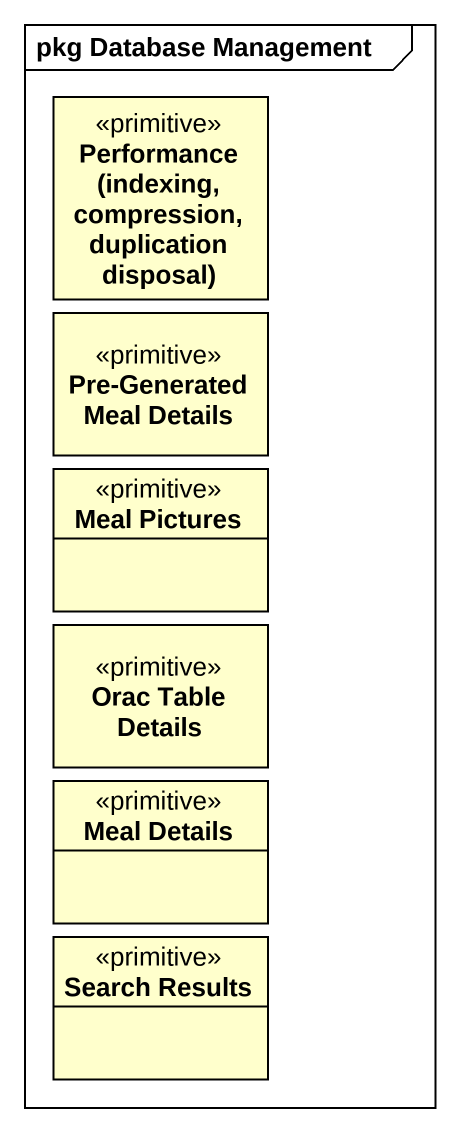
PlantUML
@startuml
mainframe pkg Database Management
hide circle
hide empty members
class "Performance (indexing, compression, duplication disposal)" as Performance_indexing <<primitive>>
class "Pre-Generated Meal Details" as Pre_Generated_Meal_Details <<primitive>>
class "Meal Pictures" as Meal_Pictures <<primitive>>
class "Orac Table Details" as Orac_Table_Details <<primitive>>
class "Meal Details" as Meal_Details <<primitive>>
class "Search Results" as Search_Results <<primitive>>
@enduml
